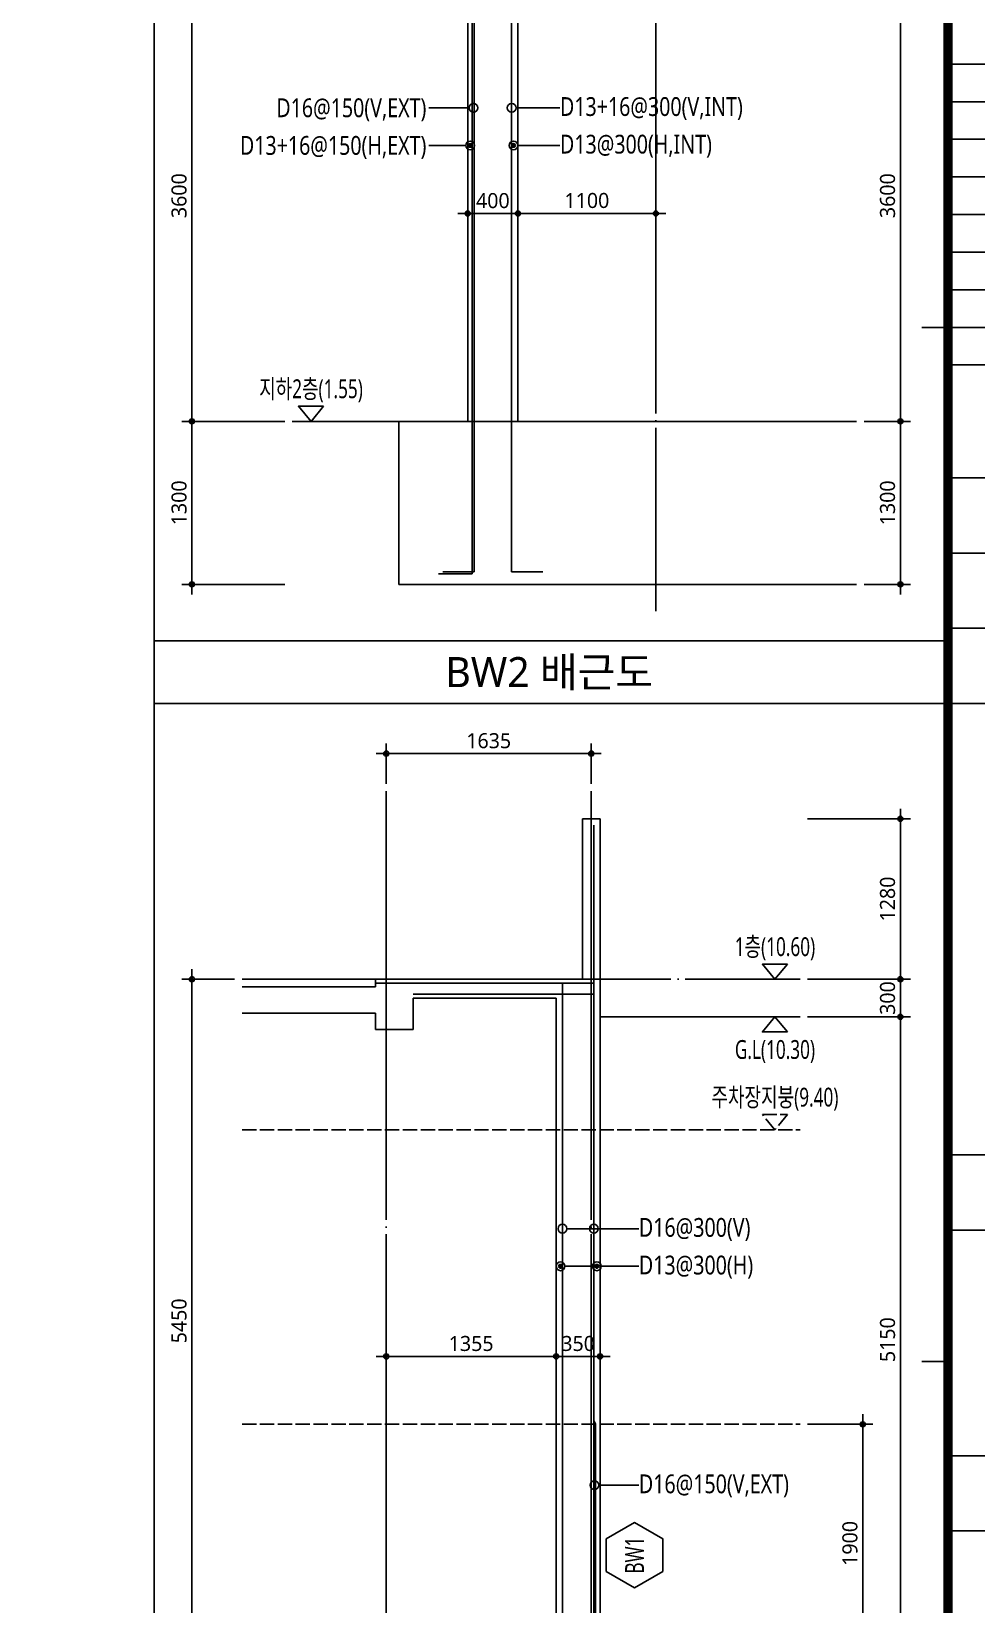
# Model space of a CAD drawing. Header units: millimetres. Extents: x 317501 to 2277231, y -321722 to 1186893.
# Drawn here: x 355582 to 363118, y -236252 to -223704 of the extents above; entities that cross this region are included whole.
import ezdxf
from ezdxf.enums import TextEntityAlignment as Align
from ezdxf.xclip import XClip

# ---------------------------------------------------------------- set-up
doc = ezdxf.new("R2010")
doc.units = ezdxf.units.MM
doc.header["$LTSCALE"] = 57
doc.header["$XCLIPFRAME"] = 0
for name, pattern in [('CEN', [62, 60, -1, 0, -1]), ('FORM_고양장항A-1BL-S-성능$0$HID', [2.3, 1.5, -0.8]), ('HID', [2.5, 2, -0.5])]:
    doc.linetypes.add(name, pattern=pattern)
doc.layers.get('Defpoints').update_dxf_attribs({"color": 145})
for name, color, linetype in [('BAR', 2, 'Continuous'), ('BARR', 1, 'Continuous'), ('CEN', 1, 'CEN'), ('DIM', 7, 'Continuous'), ('FORM_고양장항A-1BL-S-성능$0$FORM', 7, 'Continuous'), ('GL', 3, 'Continuous'), ('LEADER', 7, 'Continuous'), ('M', 7, 'Continuous'), ('NAME-W', 4, 'Continuous'), ('SEC', 11, 'Continuous'), ('TEXT-배근', 3, 'Continuous'), ('XS-벽체$0$BAR', 3, 'Continuous'), ('XS-벽체$0$WALL', 4, 'Continuous')]:
    doc.layers.add(name, color=color, linetype=linetype)
doc.layers.add('FORM_고양장항A-1BL-S-성능$0$DEFPOINT', color=144, linetype='Continuous', plot=False)
doc.layers.add('TEXT', color=3, linetype='Continuous', lineweight=9)
doc.styles.add('맑은고딕', font='malgun.ttf')
doc.dimstyles.new('DIM_40', dxfattribs={"dimscale": 40, "dimtxt": 3, "dimasz": 1, "dimexe": 2, "dimexo": 1.5, "dimgap": 1, "dimtad": 1, "dimdec": 0, "dimzin": 0, "dimdsep": 46, "dimtxsty": '맑은고딕', "dimblk1": 'DIMDOT', "dimblk2": 'DIMDOT', "dimsah": 1, "dimcen": 0.09, "dimdle": 2, "dimclrd": 7, "dimclre": 7, "dimclrt": 6, "dimadec": 0, "dimazin": 0, "dimtfac": 1, "dimtdec": 0, "dimtix": 1, "dimtmove": 2, "dimatfit": 3, "dimldrblk": 'DIMDOT', "dimfxl": 0, "dimtolj": 1, "dimtzin": 0, "dimarcsym": 0})

# ---------------------------------------------------------------- blocks, each defined once
blk = doc.blocks.new('XS-벽체', base_point=(1093553, 0))
at = {"layer": 'XS-벽체$0$BAR'}
for p, q in [((367867, 418097), (367867, 450208)), ((367677, 418097), (367677, 449938)), ((33401, 441568), (61261, 441568))]:
    blk.add_line(p, q, dxfattribs=at)
at = {"layer": 'XS-벽체$0$WALL'}
for p, q in [((367897, 398288), (367897, 450238)), ((61041, 441538), (46191, 441538))]:
    blk.add_line(p, q, dxfattribs=at)
blk = doc.blocks.new('DIMDOT')
at = {"layer": 'DIM', "linetype": 'Continuous'}
blk.add_line((-2, 0), (2, 0), dxfattribs=at)
for radius in [0.5, 0.25]:
    blk.add_circle((0, 0), radius, dxfattribs=at)
blk = doc.blocks.new('*D216')
at = {"layer": 'Defpoints', "color": 0, "transparency": 16777216}
for p in [(357661, -226814), (356861, -228114), (357661, -228114)]:
    blk.add_point(p, dxfattribs=at)
at = {"layer": 'DIM', "color": 7, "lineweight": -2, "transparency": 16777216}
for p, q in [((357601, -226814), (356781, -226814)), ((356861, -226854), (356861, -228074)), ((357601, -228114), (356781, -228114))]:
    blk.add_line(p, q, dxfattribs=at)
at = {"layer": 'DIM', "color": 7, "lineweight": -2, "transparency": 16777216, "xscale": 40, "yscale": 40, "zscale": 40}
for p, rotation in [((356861, -226814), 90), ((356861, -228114), 270)]:
    blk.add_blockref('DIMDOT', p, dxfattribs=dict(at, rotation=rotation))
at = {"layer": 'DIM', "color": 6, "transparency": 16777216, "insert": (356759, -227464), "char_height": 120, "attachment_point": 5, "rotation": 90, "style": '맑은고딕'}
blk.add_mtext('\\A1;1300', dxfattribs=at)
blk = doc.blocks.new('*D217')
at = {"layer": 'Defpoints', "color": 0, "transparency": 16777216}
for p in [(356861, -223214), (357661, -223214), (357661, -226814)]:
    blk.add_point(p, dxfattribs=at)
at = {"layer": 'DIM', "color": 7, "lineweight": -2, "transparency": 16777216}
for p, q in [((357601, -223214), (356781, -223214)), ((356861, -226774), (356861, -223254)), ((357601, -226814), (356781, -226814))]:
    blk.add_line(p, q, dxfattribs=at)
at = {"layer": 'DIM', "color": 7, "lineweight": -2, "transparency": 16777216, "xscale": 40, "yscale": 40, "zscale": 40}
for p, rotation in [((356861, -223214), 90), ((356861, -226814), 270)]:
    blk.add_blockref('DIMDOT', p, dxfattribs=dict(at, rotation=rotation))
at = {"layer": 'DIM', "color": 6, "transparency": 16777216, "insert": (356759, -225014), "char_height": 120, "attachment_point": 5, "rotation": 90, "style": '맑은고딕'}
blk.add_mtext('\\A1;3600', dxfattribs=at)
blk = doc.blocks.new('*D219')
at = {"layer": 'Defpoints', "color": 0, "transparency": 16777216}
for p in [(360046, -229464), (358411, -229764), (360046, -229764)]:
    blk.add_point(p, dxfattribs=at)
at = {"layer": 'DIM', "color": 7, "lineweight": -2, "transparency": 16777216}
for p, q in [((358411, -229704), (358411, -229384)), ((358451, -229464), (360006, -229464)), ((360046, -229704), (360046, -229384))]:
    blk.add_line(p, q, dxfattribs=at)
at = {"layer": 'DIM', "color": 7, "lineweight": -2, "transparency": 16777216, "xscale": 40, "yscale": 40, "zscale": 40, "rotation": 180}
blk.add_blockref('DIMDOT', (358411, -229464), dxfattribs=at)
at = {"layer": 'DIM', "color": 7, "lineweight": -2, "transparency": 16777216, "xscale": 40, "yscale": 40, "zscale": 40}
blk.add_blockref('DIMDOT', (360046, -229464), dxfattribs=at)
at = {"layer": 'DIM', "color": 6, "transparency": 16777216, "insert": (359228, -229362), "char_height": 120, "attachment_point": 5, "style": '맑은고딕'}
blk.add_mtext('\\A1;1635', dxfattribs=at)
blk = doc.blocks.new('*D220')
at = {"layer": 'Defpoints', "color": 0, "transparency": 16777216}
for p in [(361711, -229984), (361711, -231264), (362511, -231264)]:
    blk.add_point(p, dxfattribs=at)
at = {"layer": 'DIM', "color": 7, "lineweight": -2, "transparency": 16777216}
for p, q in [((361771, -229984), (362591, -229984)), ((362511, -230024), (362511, -231224)), ((361771, -231264), (362591, -231264))]:
    blk.add_line(p, q, dxfattribs=at)
at = {"layer": 'DIM', "color": 7, "lineweight": -2, "transparency": 16777216, "xscale": 40, "yscale": 40, "zscale": 40}
for p, rotation in [((362511, -229984), 90), ((362511, -231264), 270)]:
    blk.add_blockref('DIMDOT', p, dxfattribs=dict(at, rotation=rotation))
at = {"layer": 'DIM', "color": 6, "transparency": 16777216, "insert": (362409, -230624), "char_height": 120, "attachment_point": 5, "rotation": 90, "style": '맑은고딕'}
blk.add_mtext('\\A1;1280', dxfattribs=at)
blk = doc.blocks.new('*D221')
at = {"layer": 'Defpoints', "color": 0, "transparency": 16777216}
for p in [(361711, -231264), (362511, -231264), (361711, -231564)]:
    blk.add_point(p, dxfattribs=at)
at = {"layer": 'DIM', "color": 7, "lineweight": -2, "transparency": 16777216}
for p, q in [((362511, -231224), (362511, -231184)), ((361771, -231264), (362591, -231264)), ((362511, -231564), (362511, -231264)), ((361771, -231564), (362591, -231564)), ((362511, -231604), (362511, -231644))]:
    blk.add_line(p, q, dxfattribs=at)
at = {"layer": 'DIM', "color": 7, "lineweight": -2, "transparency": 16777216, "xscale": 40, "yscale": 40, "zscale": 40}
for p, rotation in [((362511, -231264), 270), ((362511, -231564), 90)]:
    blk.add_blockref('DIMDOT', p, dxfattribs=dict(at, rotation=rotation))
at = {"layer": 'DIM', "color": 6, "transparency": 16777216, "insert": (362409, -231414), "char_height": 120, "attachment_point": 5, "rotation": 90, "style": '맑은고딕'}
blk.add_mtext('\\A1;300', dxfattribs=at)
blk = doc.blocks.new('*D223')
at = {"layer": 'Defpoints', "color": 0, "transparency": 16777216}
for p in [(361711, -231564), (362511, -231564), (361711, -236714)]:
    blk.add_point(p, dxfattribs=at)
at = {"layer": 'DIM', "color": 7, "lineweight": -2, "transparency": 16777216}
for p, q in [((361771, -231564), (362591, -231564)), ((362511, -236674), (362511, -231604)), ((361771, -236714), (362591, -236714))]:
    blk.add_line(p, q, dxfattribs=at)
at = {"layer": 'DIM', "color": 7, "lineweight": -2, "transparency": 16777216, "xscale": 40, "yscale": 40, "zscale": 40}
for p, rotation in [((362511, -231564), 90), ((362511, -236714), 270)]:
    blk.add_blockref('DIMDOT', p, dxfattribs=dict(at, rotation=rotation))
at = {"layer": 'DIM', "color": 6, "transparency": 16777216, "insert": (362409, -234139), "char_height": 120, "attachment_point": 5, "rotation": 90, "style": '맑은고딕'}
blk.add_mtext('\\A1;5150', dxfattribs=at)
blk = doc.blocks.new('*D227')
at = {"layer": 'Defpoints', "color": 0, "transparency": 16777216}
for p in [(356861, -231264), (357261, -231264), (357261, -236714)]:
    blk.add_point(p, dxfattribs=at)
at = {"layer": 'DIM', "color": 7, "lineweight": -2, "transparency": 16777216}
for p, q in [((357201, -231264), (356781, -231264)), ((356861, -236674), (356861, -231304)), ((357201, -236714), (356781, -236714))]:
    blk.add_line(p, q, dxfattribs=at)
at = {"layer": 'DIM', "color": 7, "lineweight": -2, "transparency": 16777216, "xscale": 40, "yscale": 40, "zscale": 40}
for p, rotation in [((356861, -231264), 90), ((356861, -236714), 270)]:
    blk.add_blockref('DIMDOT', p, dxfattribs=dict(at, rotation=rotation))
at = {"layer": 'DIM', "color": 6, "transparency": 16777216, "insert": (356759, -233989), "char_height": 120, "attachment_point": 5, "rotation": 90, "style": '맑은고딕'}
blk.add_mtext('\\A1;5450', dxfattribs=at)
blk = doc.blocks.new('*D229')
at = {"layer": 'Defpoints', "color": 0, "transparency": 16777216}
for p in [(362161, -223214), (362161, -226814), (362511, -226814)]:
    blk.add_point(p, dxfattribs=at)
at = {"layer": 'DIM', "color": 7, "lineweight": -2, "transparency": 16777216}
for p, q in [((362221, -223214), (362591, -223214)), ((362511, -223254), (362511, -226774)), ((362221, -226814), (362591, -226814))]:
    blk.add_line(p, q, dxfattribs=at)
at = {"layer": 'DIM', "color": 7, "lineweight": -2, "transparency": 16777216, "xscale": 40, "yscale": 40, "zscale": 40}
for p, rotation in [((362511, -223214), 90), ((362511, -226814), 270)]:
    blk.add_blockref('DIMDOT', p, dxfattribs=dict(at, rotation=rotation))
at = {"layer": 'DIM', "color": 6, "transparency": 16777216, "insert": (362409, -225014), "char_height": 120, "attachment_point": 5, "rotation": 90, "style": '맑은고딕'}
blk.add_mtext('\\A1;3600', dxfattribs=at)
blk = doc.blocks.new('*D230')
at = {"layer": 'Defpoints', "color": 0, "transparency": 16777216}
for p in [(362161, -226814), (362511, -226814), (362161, -228114)]:
    blk.add_point(p, dxfattribs=at)
at = {"layer": 'DIM', "color": 7, "lineweight": -2, "transparency": 16777216}
for p, q in [((362221, -226814), (362591, -226814)), ((362511, -228074), (362511, -226854)), ((362221, -228114), (362591, -228114))]:
    blk.add_line(p, q, dxfattribs=at)
at = {"layer": 'DIM', "color": 7, "lineweight": -2, "transparency": 16777216, "xscale": 40, "yscale": 40, "zscale": 40}
for p, rotation in [((362511, -226814), 90), ((362511, -228114), 270)]:
    blk.add_blockref('DIMDOT', p, dxfattribs=dict(at, rotation=rotation))
at = {"layer": 'DIM', "color": 6, "transparency": 16777216, "insert": (362409, -227464), "char_height": 120, "attachment_point": 5, "rotation": 90, "style": '맑은고딕'}
blk.add_mtext('\\A1;1300', dxfattribs=at)
blk = doc.blocks.new('*D234')
at = {"layer": 'Defpoints', "color": 0, "transparency": 16777216}
for p in [(359461, -225156), (359461, -225356), (360561, -225356)]:
    blk.add_point(p, dxfattribs=at)
at = {"layer": 'DIM', "color": 7, "lineweight": -2, "transparency": 16777216}
for p, q in [((359461, -225296), (359461, -225076)), ((360561, -225296), (360561, -225076)), ((360521, -225156), (359501, -225156))]:
    blk.add_line(p, q, dxfattribs=at)
at = {"layer": 'DIM', "color": 7, "lineweight": -2, "transparency": 16777216, "xscale": 40, "yscale": 40, "zscale": 40, "rotation": 180}
blk.add_blockref('DIMDOT', (359461, -225156), dxfattribs=at)
at = {"layer": 'DIM', "color": 7, "lineweight": -2, "transparency": 16777216, "xscale": 40, "yscale": 40, "zscale": 40}
blk.add_blockref('DIMDOT', (360561, -225156), dxfattribs=at)
at = {"layer": 'DIM', "color": 6, "transparency": 16777216, "insert": (360011, -225053), "char_height": 120, "attachment_point": 5, "style": '맑은고딕'}
blk.add_mtext('\\A1;1100', dxfattribs=at)
blk = doc.blocks.new('*D235')
at = {"layer": 'Defpoints', "color": 0, "transparency": 16777216}
for p in [(359461, -225156), (359061, -225356), (359461, -225356)]:
    blk.add_point(p, dxfattribs=at)
at = {"layer": 'DIM', "color": 7, "lineweight": -2, "transparency": 16777216}
for p, q in [((359061, -225296), (359061, -225076)), ((359461, -225296), (359461, -225076)), ((359101, -225156), (359421, -225156))]:
    blk.add_line(p, q, dxfattribs=at)
at = {"layer": 'DIM', "color": 7, "lineweight": -2, "transparency": 16777216, "xscale": 40, "yscale": 40, "zscale": 40, "rotation": 180}
blk.add_blockref('DIMDOT', (359061, -225156), dxfattribs=at)
at = {"layer": 'DIM', "color": 7, "lineweight": -2, "transparency": 16777216, "xscale": 40, "yscale": 40, "zscale": 40}
blk.add_blockref('DIMDOT', (359461, -225156), dxfattribs=at)
at = {"layer": 'DIM', "color": 6, "transparency": 16777216, "insert": (359261, -225054), "char_height": 120, "attachment_point": 5, "style": '맑은고딕'}
blk.add_mtext('\\A1;400', dxfattribs=at)
blk = doc.blocks.new('*D243')
at = {"layer": 'Defpoints', "color": 0, "transparency": 16777216}
for p in [(359766, -234272), (359766, -234472), (360116, -234472)]:
    blk.add_point(p, dxfattribs=at)
at = {"layer": 'DIM', "color": 7, "lineweight": -2, "transparency": 16777216}
for p, q in [((359766, -234412), (359766, -234192)), ((360116, -234412), (360116, -234192)), ((360076, -234272), (359806, -234272))]:
    blk.add_line(p, q, dxfattribs=at)
at = {"layer": 'DIM', "color": 7, "lineweight": -2, "transparency": 16777216, "xscale": 40, "yscale": 40, "zscale": 40, "rotation": 180}
blk.add_blockref('DIMDOT', (359766, -234272), dxfattribs=at)
at = {"layer": 'DIM', "color": 7, "lineweight": -2, "transparency": 16777216, "xscale": 40, "yscale": 40, "zscale": 40}
blk.add_blockref('DIMDOT', (360116, -234272), dxfattribs=at)
at = {"layer": 'DIM', "color": 6, "transparency": 16777216, "insert": (359941, -234170), "char_height": 120, "attachment_point": 5, "style": '맑은고딕'}
blk.add_mtext('\\A1;350', dxfattribs=at)
blk = doc.blocks.new('*D244')
at = {"layer": 'Defpoints', "color": 0, "transparency": 16777216}
for p in [(359766, -234272), (358411, -234472), (359766, -234472)]:
    blk.add_point(p, dxfattribs=at)
at = {"layer": 'DIM', "color": 7, "lineweight": -2, "transparency": 16777216}
for p, q in [((358411, -234412), (358411, -234192)), ((359766, -234412), (359766, -234192)), ((358451, -234272), (359726, -234272))]:
    blk.add_line(p, q, dxfattribs=at)
at = {"layer": 'DIM', "color": 7, "lineweight": -2, "transparency": 16777216, "xscale": 40, "yscale": 40, "zscale": 40, "rotation": 180}
blk.add_blockref('DIMDOT', (358411, -234272), dxfattribs=at)
at = {"layer": 'DIM', "color": 7, "lineweight": -2, "transparency": 16777216, "xscale": 40, "yscale": 40, "zscale": 40}
blk.add_blockref('DIMDOT', (359766, -234272), dxfattribs=at)
at = {"layer": 'DIM', "color": 6, "transparency": 16777216, "insert": (359088, -234170), "char_height": 120, "attachment_point": 5, "style": '맑은고딕'}
blk.add_mtext('\\A1;1355', dxfattribs=at)
blk = doc.blocks.new('*D259')
at = {"layer": 'Defpoints', "color": 0, "transparency": 16777216}
for p in [(361711, -234814), (362211, -234814), (361711, -236714)]:
    blk.add_point(p, dxfattribs=at)
at = {"layer": 'DIM', "color": 7, "lineweight": -2, "transparency": 16777216}
for p, q in [((361771, -234814), (362291, -234814)), ((362211, -236674), (362211, -234854)), ((361771, -236714), (362291, -236714))]:
    blk.add_line(p, q, dxfattribs=at)
at = {"layer": 'DIM', "color": 7, "lineweight": -2, "transparency": 16777216, "xscale": 40, "yscale": 40, "zscale": 40}
for p, rotation in [((362211, -234814), 90), ((362211, -236714), 270)]:
    blk.add_blockref('DIMDOT', p, dxfattribs=dict(at, rotation=rotation))
at = {"layer": 'DIM', "color": 6, "transparency": 16777216, "insert": (362109, -235764), "char_height": 120, "attachment_point": 5, "rotation": 90, "style": '맑은고딕'}
blk.add_mtext('\\A1;1900', dxfattribs=at)
blk = doc.blocks.new('BAR')
at = {"layer": 'BARR'}
h = blk.add_hatch(color=256, dxfattribs=at)
edge = h.paths.add_edge_path()
edge.add_arc((0, 0), 15, 0, 360)
blk.add_circle((0, 0), 15, dxfattribs=at)
blk = doc.blocks.new('FORM_고양장항A-1BL-S-성능')
at = {"layer": 'FORM_고양장항A-1BL-S-성능$0$DEFPOINT', "linetype": 'FORM_고양장항A-1BL-S-성능$0$HID'}
for p, q in [((820, 327), (757, 327)), ((820, 317), (757, 317)), ((820, 307), (757, 307)), ((820, 297), (757, 297))]:
    blk.add_line(p, q, dxfattribs=at)
at = {"layer": 'FORM_고양장항A-1BL-S-성능$0$DEFPOINT', "color": 1}
for p, q in [((753, 297), (756, 297)), ((753, 159.5), (756, 159.5))]:
    blk.add_line(p, q, dxfattribs=at)
at = {"layer": 'FORM_고양장항A-1BL-S-성능$0$FORM'}
for p, q in [((820, 332), (757, 332)), ((820, 322), (757, 322)), ((820, 312), (757, 312)), ((820, 302), (757, 302)), ((820, 292), (757, 292)), ((820, 292), (757, 292)), ((820, 277), (757, 277)), ((820, 267), (757, 267)), ((820, 257), (757, 257)), ((820, 247), (757, 247)), ((820, 187), (757, 187)), ((820, 177), (757, 177)), ((820, 147), (757, 147)), ((820, 137), (757, 137))]:
    blk.add_line(p, q, dxfattribs=at)
for points in [[(25, 573), (25, 21), (757, 21), (757, 573)], [(26, 572), (26, 22), (756, 22), (756, 572)], [(757, 572), (757, 22), (820, 22), (820, 572)]]:
    blk.add_lwpolyline(points, close=True, dxfattribs=at)
at = {"layer": 'FORM_고양장항A-1BL-S-성능$0$FORM', "const_width": 1}
blk.add_lwpolyline([(25.5, 572.5), (25.5, 21.5), (756.5, 21.5), (756.5, 572.5)], close=True, dxfattribs=at)

msp = doc.modelspace()

# ---------------------------------------------------------------- linework, layer by layer
at = {"layer": 'BAR'}
for p, q in [((359110.9, -217794.1), (359110.9, -228014.1)), ((359095.9, -221314.1), (359095.9, -228029.1)), ((359410.9, -223611.7), (359410.9, -228014.1)), ((359095.9, -228029.1), (358827.4, -228029.1)), ((359110.9, -228014.1), (358860.9, -228014.1)), ((359660.9, -228014.1), (359410.9, -228014.1)), ((360065.9, -230034.1), (360065.9, -241514.1)), ((360065.9, -231294.1), (358325.9, -231294.1)), ((359815.9, -231294.1), (359815.9, -236714.1)), ((360065.9, -231384.1), (358625.9, -231384.1)), ((360080.9, -234814.1), (360065.9, -234784.1)), ((360080.9, -234814.1), (360080.9, -241529.1))]:
    msp.add_line(p, q, dxfattribs=at)
at = {"layer": 'CEN'}
for p, q in [((360560.9, -216264.1), (360560.9, -228329.1)), ((362160.9, -226814.1), (357660.9, -226814.1)), ((358410.9, -229764.1), (358410.9, -241729.1)), ((360045.9, -229764.1), (360045.9, -241729.1)), ((357260.9, -231264.1), (361710.9, -231264.1))]:
    msp.add_line(p, q, dxfattribs=at)
at = {"layer": 'CEN', "linetype": 'HID'}
msp.add_line((357260.9, -234814.1), (361710.9, -234814.1), dxfattribs=at)
at = {"layer": 'Defpoints', "linetype": 'HID'}
msp.add_line((357260.9, -232464.1), (361710.9, -232464.1), dxfattribs=at)
msp.add_lwpolyline([(361610.9, -232344.1), (361510.9, -232464.1), (361410.9, -232344.1)], close=True, dxfattribs=at)
at = {"layer": 'GL'}
msp.add_line((360115.9, -231564.1), (361710.9, -231564.1), dxfattribs=at)
at = {"layer": 'LEADER'}
for p, q in [((359070.9, -224313), (358750.9, -224313)), ((359445.9, -224313), (359796.5, -224313)), ((359045.9, -224613), (358750.9, -224613)), ((359460.9, -224613), (359796.5, -224613)), ((359850.9, -233253.5), (360425.9, -233253.5)), ((359835.9, -233553.5), (360055.9, -233553.5)), ((360125.9, -233553.5), (360425.9, -233553.5)), ((360105.9, -235299), (360425.9, -235299))]:
    msp.add_line(p, q, dxfattribs=at)
at = {"layer": 'LEADER', "color": 7}
msp.add_line((356560.9, -228564.1), (362860.9, -228564.1), dxfattribs=at)
for points in [[(362860.9, -229064.1), (362860.9, -215564.1), (356560.9, -215564.1), (356560.9, -229064.1)], [(362860.9, -242564.1), (362860.9, -229064.1), (356560.9, -229064.1), (356560.9, -242564.1)]]:
    msp.add_lwpolyline(points, close=True, dxfattribs=at)
at = {"layer": 'LEADER'}
for points in [[(357910.9, -226694.1), (357810.9, -226814.1), (357710.9, -226694.1)], [(361610.9, -231144.1), (361510.9, -231264.1), (361410.9, -231144.1)], [(361610.9, -231684.1), (361510.9, -231564.1), (361410.9, -231684.1)]]:
    msp.add_lwpolyline(points, close=True, dxfattribs=at)
for centre in [(359105.9, -224313), (359410.9, -224313), (359080.9, -224613), (359425.9, -224613), (359815.9, -233253.5), (360065.9, -233253.5), (359800.9, -233553.5), (360090.9, -233553.5), (360070.9, -235299)]:
    msp.add_circle(centre, 35, dxfattribs=at)
at = {"layer": 'M'}
msp.add_lwpolyline([(360165.9, -235727.4), (360390.9, -235597.5), (360615.9, -235727.4), (360615.9, -235987.2), (360390.9, -236117.1), (360165.9, -235987.2)], close=True, dxfattribs=at)
at = {"layer": 'SEC'}
for p, q in [((359060.9, -226814.1), (359060.9, -217454.1)), ((359460.9, -226814.1), (359460.9, -223364.1)), ((359060.9, -226814.1), (358510.9, -226814.1)), ((358510.9, -226814.1), (358510.9, -228114.1)), ((362160.9, -226814.1), (359460.9, -226814.1)), ((362160.9, -228114.1), (358510.9, -228114.1)), ((360115.9, -229984.1), (359975.9, -229984.1)), ((359975.9, -229984.1), (359975.9, -231264.1)), ((360115.9, -229984.1), (360115.9, -240314.1)), ((358325.9, -231324.1), (357260.9, -231324.1)), ((359975.9, -231264.1), (358325.9, -231264.1)), ((358325.9, -231264.1), (358325.9, -231324.1)), ((359765.9, -231414.1), (358625.9, -231414.1)), ((358625.9, -231414.1), (358625.9, -231664.1)), ((359765.9, -231414.1), (359765.9, -236714.1)), ((358325.9, -231534.1), (357260.9, -231534.1)), ((358325.9, -231534.1), (358325.9, -231664.1)), ((358625.9, -231664.1), (358325.9, -231664.1))]:
    msp.add_line(p, q, dxfattribs=at)

# ---------------------------------------------------------------- block references
at = {"xscale": 60, "yscale": 60, "zscale": 60}
msp.add_blockref('FORM_고양장항A-1BL-S-성능', (317500.9, -243884.1), dxfattribs=at)
ref = msp.add_blockref('XS-벽체', (1395322.8, -674076.6))
XClip(ref).set_block_clipping_path([(20090.6265650072, 439917.5453104111), (51715.6265649986, 461342.5453104091)])
ref = msp.add_blockref('XS-벽체', (-63956.6, -956644.7), dxfattribs=dict(rotation=270))
XClip(ref).set_block_clipping_path([(355331.8382743184, 440397.5453104071), (369896.8382743168, 470357.5453103984)])
at = {"layer": 'BARR', "rotation": 89.99999999999736}
for p in [(359080.9, -224613), (359425.9, -224613)]:
    msp.add_blockref('BAR', p, dxfattribs=at)
at = {"layer": 'BARR', "xscale": -1, "rotation": 270.0000000000026}
for p in [(359800.9, -233553.5), (360090.9, -233553.5)]:
    msp.add_blockref('BAR', p, dxfattribs=at)

# ---------------------------------------------------------------- texts
at = {"layer": 'Defpoints', "linetype": 'HID', "style": '맑은고딕', "width": 0.7}
msp.add_text('주차장지붕(9.40)', height=150, dxfattribs=at).set_placement((361510.9, -232204.1), align=Align.MIDDLE_CENTER)
at = {"layer": 'NAME-W', "style": '맑은고딕', "width": 0.7}
msp.add_text('BW1', height=150, rotation=90, dxfattribs=at).set_placement((360390.9, -235857.3), align=Align.MIDDLE)
at = {"layer": 'TEXT', "style": '맑은고딕', "width": 0.7}
for s, p in [('지하2층(1.55)', (357810.9, -226554.1)), ('1층(10.60)', (361510.9, -231004.1)), ('G.L(10.30)', (361510.9, -231824.1))]:
    msp.add_text(s, height=150, dxfattribs=at).set_placement(p, align=Align.MIDDLE_CENTER)
at = {"layer": 'TEXT', "style": '맑은고딕'}
msp.add_text('BW2 배근도', height=240, dxfattribs=at).set_placement((359710.9, -228814.1), align=Align.MIDDLE_CENTER)
at = {"layer": 'TEXT-배근', "style": '맑은고딕', "width": 0.8}
for s, p in [('D16@150(V,EXT)', (358730.9, -224313)), ('D13+16@150(H,EXT)', (358730.9, -224613))]:
    msp.add_text(s, height=150, dxfattribs=at).set_placement(p, align=Align.MIDDLE_RIGHT)
for s, p in [('D13+16@300(V,INT)', (359796.5, -224303)), ('D13@300(H,INT)', (359796.5, -224603)), ('D16@300(V)', (360425.9, -233243.5)), ('D13@300(H)', (360425.9, -233543.5)), ('D16@150(V,EXT)', (360425.9, -235289))]:
    msp.add_text(s, height=150, dxfattribs=at).set_placement(p, align=Align.MIDDLE_LEFT)

# ---------------------------------------------------------------- dimensions: what is measured, and where the dimension line sits
at = {"layer": 'DIM'}
for base, p1, p2, angle, picture, middle in [((356860.9, -223214.1), (357660.9, -226814.1), (357660.9, -223214.1), 90, '*D217', (356758.9, -225014.1)), ((362510.9, -226814.1), (362160.9, -223214.1), (362160.9, -226814.1), 270, '*D229', (362408.9, -225014.1)), ((359460.9, -225155.7), (360560.9, -225355.7), (359460.9, -225355.7), 180, '*D234', (360010.9, -225053.3)), ((356860.9, -228114.1), (357660.9, -226814.1), (357660.9, -228114.1), 270, '*D216', (356758.6, -227464.1)), ((362510.9, -226814.1), (362160.9, -228114.1), (362160.9, -226814.1), 90, '*D230', (362408.6, -227464.1)), ((362510.9, -231264.1), (361710.9, -229984.1), (361710.9, -231264.1), 270, '*D220', (362408.6, -230624.1)), ((356860.9, -231264.1), (357260.9, -236714.1), (357260.9, -231264.1), 90, '*D227', (356758.9, -233989.1)), ((362510.9, -231264.1), (361710.9, -231564.1), (361710.9, -231264.1), 90, '*D221', (362408.9, -231414.1)), ((362510.9, -231564.1), (361710.9, -236714.1), (361710.9, -231564.1), 90, '*D223', (362408.6, -234139.1)), ((359765.9, -234272.2), (360115.9, -234472.2), (359765.9, -234472.2), 180, '*D243', (359940.9, -234170.2)), ((362210.9, -234814.1), (361710.9, -236714.1), (361710.9, -234814.1), 90, '*D259', (362108.6, -235764.1))]:
    dim = msp.add_linear_dim(base=base, p1=p1, p2=p2, angle=angle, dimstyle='DIM_40', dxfattribs=at)
    dim.commit()
    dim.dimension.update_dxf_attribs({"geometry": picture, "text_midpoint": middle})
for base, p1, p2, picture, middle in [((359460.9, -225155.7), (359060.9, -225355.7), (359460.9, -225355.7), '*D235', (359260.9, -225053.7)), ((360045.9, -229464.1), (358410.9, -229764.1), (360045.9, -229764.1), '*D219', (359228.4, -229361.7)), ((359765.9, -234272.2), (358410.9, -234472.2), (359765.9, -234472.2), '*D244', (359088.4, -234169.8))]:
    dim = msp.add_linear_dim(base=base, p1=p1, p2=p2, dimstyle='DIM_40', dxfattribs=at)
    dim.commit()
    dim.dimension.update_dxf_attribs({"geometry": picture, "text_midpoint": middle})

doc.saveas('drawing.dxf')
